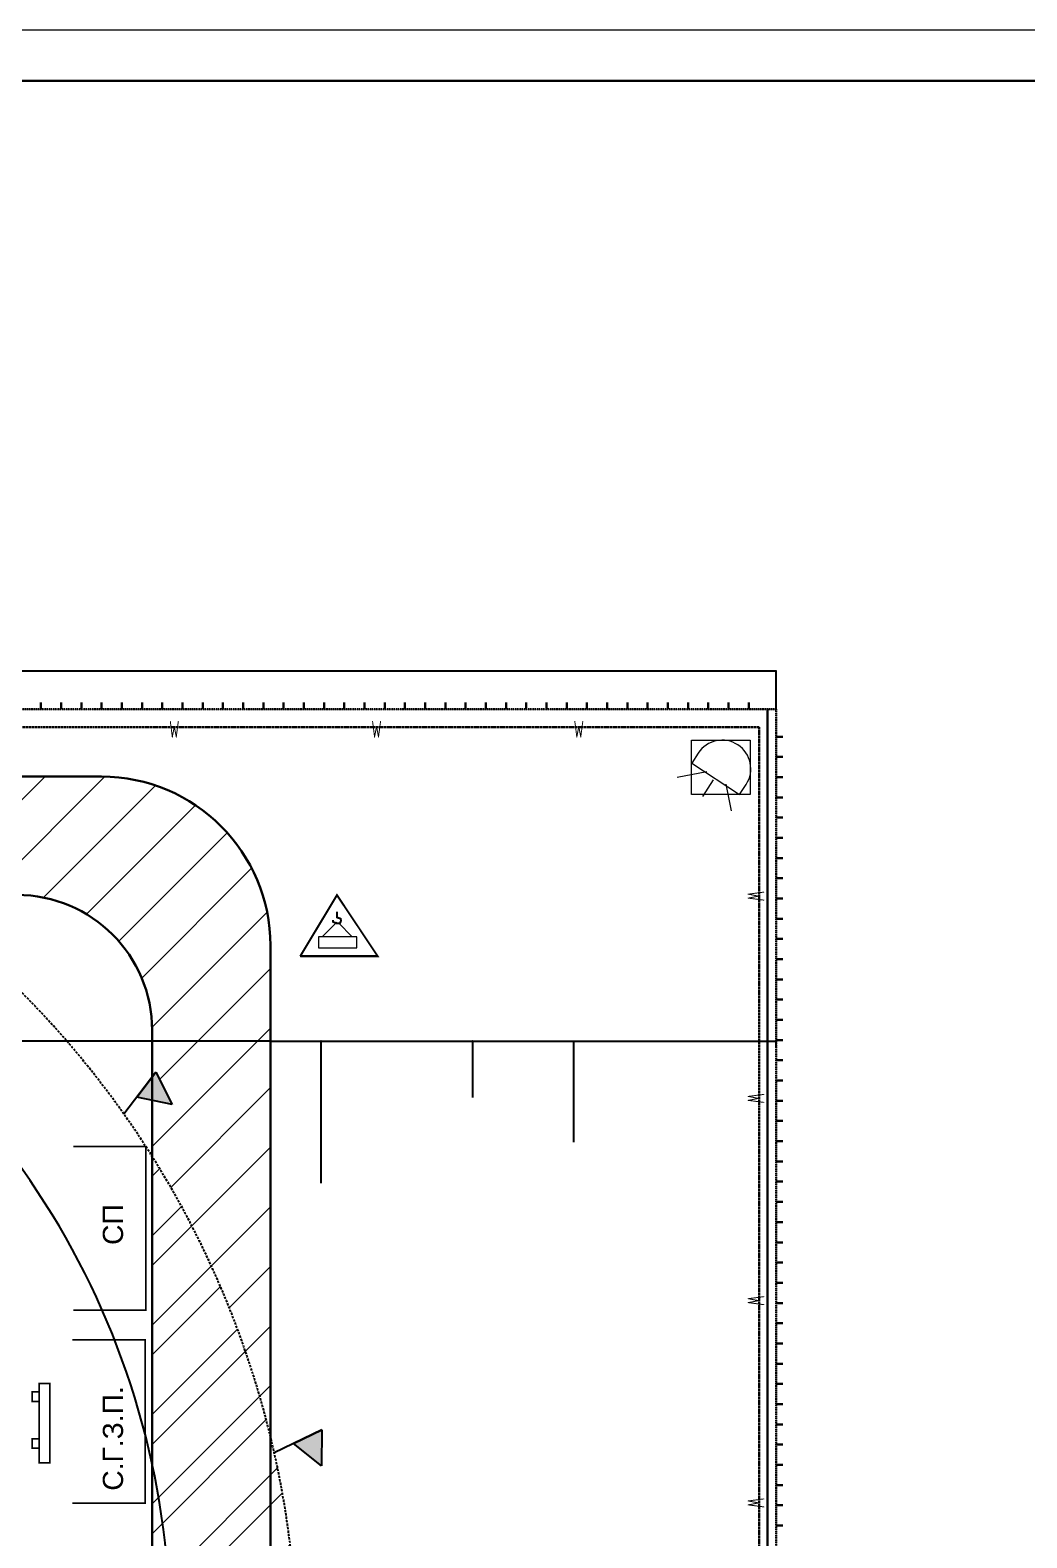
# Model space of a CAD drawing. Header units: millimetres. Extents: x -152693 to 518302, y -31658 to 793547.
# Drawn here: x 470422 to 480771, y 72768 to 88422 of the extents above; entities that cross this region are included whole.
import ezdxf

# ---------------------------------------------------------------- set-up
doc = ezdxf.new("R2010")
doc.units = ezdxf.units.MM
for name, pattern in [('ACAD_ISO02W100', [15, 12, -3]), ('K5LT_DASHED', [6, 4, -2]), ('K5LT_DASHED_REINFORCED', [6, 4, -2]), ('K5LT_REINFORCED', [0]), ('K5LT_THIN', [0]), ('PS-HIDDEN1', [4, 3, -1])]:
    doc.linetypes.add(name, pattern=pattern)
doc.layers.get('Defpoints').update_dxf_attribs({"color": 2})
for name, color, linetype in [('1WALLB', 212, 'Continuous'), ('PDF _0', 7, 'Continuous'), ('PDF _Прожектора', 7, 'Continuous'), ('PDF _Текст', 7, 'Continuous'), ('Системный слой', 7, 'Continuous')]:
    doc.layers.add(name, color=color, linetype=linetype)
doc.layers.add('PDF _ОС забор', color=7, linetype='Continuous', true_color=0x151de9)
doc.styles.add('PDF Arial', font='arial.ttf')
doc.styles.get("Standard").update_dxf_attribs({"font": 'arial.ttf'})
doc.styles.add('стиль4', font='isocpeui.ttf', dxfattribs={"height": 2.5})
doc.linetypes.add('ограждение1', pattern='A,0.25,-0.1,[133,ltypeshp.shx,S=0.1,R=0,X=-0.1,Y=0],-0.1,1', length=1.45)
doc.dimstyles.new('Копия(3) ISO-25', dxfattribs={"dimtxt": 2, "dimasz": 2.5, "dimexe": 1.25, "dimexo": 0.3, "dimgap": 0.3, "dimtad": 1, "dimzin": 9, "dimtxsty": 'стиль4', "dimblk": 'OBLIQUE', "dimcen": 2.5, "dimdle": 1, "dimadec": 0, "dimazin": 0, "dimtfac": 1, "dimtmove": 0, "dimatfit": 3, "dimfxl": 1, "dimarcsym": 0})
picture_1 = doc.add_image_def('image2.png', size_in_pixel=(127, 137))

# ---------------------------------------------------------------- blocks, each defined once
blk = doc.blocks.new('_Oblique')
at = {"color": 0, "linetype": 'ByBlock', "lineweight": -2}
blk.add_line((-0.5, -0.5), (0.5, 0.5), dxfattribs=at)
blk = doc.blocks.new('*D388')
at = {"color": 0, "lineweight": -2, "transparency": 16777216}
for p, q in [((466329, 78741), (466329, 77923)), ((471689, 78039), (471689, 77923)), ((471690, 77925), (466328, 77925))]:
    blk.add_line(p, q, dxfattribs=at)
at = {"layer": 'Defpoints', "color": 0, "transparency": 16777216}
for p in [(466329, 78741), (471689, 78039), (466329, 77925)]:
    blk.add_point(p, dxfattribs=at)
at = {"color": 0, "lineweight": -2, "transparency": 16777216, "xscale": 2.5, "yscale": 2.5, "zscale": 2.5, "rotation": 180}
blk.add_blockref('_Oblique', (466329, 77925), dxfattribs=at)
at = {"color": 0, "lineweight": -2, "transparency": 16777216, "xscale": 2.5, "yscale": 2.5, "zscale": 2.5}
blk.add_blockref('_Oblique', (471689, 77925), dxfattribs=at)
at = {"color": 0, "lineweight": 9, "transparency": 16777216, "insert": (469009, 77926), "char_height": 2.5, "attachment_point": 5, "style": 'стиль4'}
blk.add_mtext('15,3', dxfattribs=at)
blk = doc.blocks.new('*D340')
at = {"color": 0, "lineweight": -2, "transparency": 16777216}
for p, q in [((471689, 78039), (471689, 77923)), ((472917, 78039), (472917, 77923)), ((472918, 77925), (471688, 77925))]:
    blk.add_line(p, q, dxfattribs=at)
at = {"layer": 'Defpoints', "color": 0, "transparency": 16777216}
for p in [(471689, 78039), (472917, 78039), (471689, 77925)]:
    blk.add_point(p, dxfattribs=at)
at = {"color": 0, "lineweight": -2, "transparency": 16777216, "xscale": 2.5, "yscale": 2.5, "zscale": 2.5, "rotation": 180}
blk.add_blockref('_Oblique', (471689, 77925), dxfattribs=at)
at = {"color": 0, "lineweight": -2, "transparency": 16777216, "xscale": 2.5, "yscale": 2.5, "zscale": 2.5}
blk.add_blockref('_Oblique', (472917, 77925), dxfattribs=at)
at = {"color": 0, "lineweight": 9, "transparency": 16777216, "insert": (472303, 77926), "char_height": 2.5, "attachment_point": 5, "style": 'стиль4'}
blk.add_mtext('3.5', dxfattribs=at)
blk = doc.blocks.new('*D391')
at = {"color": 0, "lineweight": -2, "transparency": 16777216}
for p, q in [((471689, 78039), (471689, 77923)), ((472917, 78039), (472917, 77923)), ((472918, 77925), (471688, 77925))]:
    blk.add_line(p, q, dxfattribs=at)
at = {"layer": 'Defpoints', "color": 0, "transparency": 16777216}
for p in [(471689, 78039), (472917, 78039), (471689, 77925)]:
    blk.add_point(p, dxfattribs=at)
at = {"color": 0, "lineweight": -2, "transparency": 16777216, "xscale": 2.5, "yscale": 2.5, "zscale": 2.5, "rotation": 180}
blk.add_blockref('_Oblique', (471689, 77925), dxfattribs=at)
at = {"color": 0, "lineweight": -2, "transparency": 16777216, "xscale": 2.5, "yscale": 2.5, "zscale": 2.5}
blk.add_blockref('_Oblique', (472917, 77925), dxfattribs=at)
at = {"color": 0, "lineweight": 9, "transparency": 16777216, "insert": (472303, 77926), "char_height": 2.5, "attachment_point": 5, "style": 'стиль4'}
blk.add_mtext('3.5', dxfattribs=at)
blk = doc.blocks.new('*U310')
at = {"layer": 'Системный слой', "color": 150, "linetype": 'K5LT_THIN', "lineweight": 30}
blk.add_line((0, -35), (0, 35), dxfattribs=at)
blk = doc.blocks.new('*U311')
at = {"color": 0, "linetype": 'ByBlock', "lineweight": -2}
for p in [(33810, 0), (34020, 0), (34230, 0), (34440, 0), (34650, 0), (34860, 0), (35070, 0), (35280, 0), (35490, 0), (35700, 0), (35910, 0), (36120, 0), (36330, 0), (36540, 0), (36750, 0), (36960, 0), (37170, 0), (37380, 0), (37590, 0), (37800, 0), (38010, 0), (38220, 0), (38430, 0), (38640, 0), (38850, 0), (39060, 0), (39270, 0), (39480, 0), (39690, 0), (39900, 0), (40110, 0), (40320, 0), (40530, 0), (40740, 0), (40950, 0), (41160, 0)]:
    blk.add_blockref('*U310', p, dxfattribs=at)
blk = doc.blocks.new('*U312')
at = {"layer": 'Системный слой', "insert": (-213, -87), "char_height": 296.01, "width": 426.21, "attachment_point": 7}
blk.add_mtext('{\\fGOST type A|b0|i0|c204|p2;\\H0.59119x;\\W0.67;\\C7;W}', dxfattribs=at)
blk = doc.blocks.new('*U313')
at = {"color": 0, "linetype": 'ByBlock', "lineweight": -2}
for p in [(33600, 0), (35700, 0), (37800, 0)]:
    blk.add_blockref('*U312', p, dxfattribs=at)
blk = doc.blocks.new('*U321')
at = {"layer": 'Системный слой', "insert": (-213, -87), "char_height": 296.01, "width": 426.21, "attachment_point": 7}
blk.add_mtext('{\\fGOST type A|b0|i0|c204|p2;\\H0.59119x;\\W0.67;\\C7;W}', dxfattribs=at)
blk = doc.blocks.new('*U322')
at = {"color": 0, "linetype": 'ByBlock', "lineweight": -2}
for p in [(21000, 0), (23100, 0), (25200, 0), (27300, 0)]:
    blk.add_blockref('*U321', p, dxfattribs=at)
blk = doc.blocks.new('*U326')
at = {"layer": 'Системный слой', "color": 150, "linetype": 'K5LT_THIN', "lineweight": 30}
blk.add_line((0, -35), (0, 35), dxfattribs=at)
blk = doc.blocks.new('*U327')
at = {"color": 0, "linetype": 'ByBlock', "lineweight": -2}
for p in [(0, 0), (210, 0), (420, 0), (630, 0), (840, 0), (1050, 0), (1260, 0), (1470, 0), (1680, 0), (1890, 0), (2100, 0), (2310, 0), (2520, 0), (2730, 0), (2940, 0), (3150, 0), (3360, 0), (3570, 0), (3780, 0), (3990, 0), (4200, 0), (4410, 0), (4620, 0), (4830, 0), (5040, 0), (5250, 0), (5460, 0), (5670, 0), (5880, 0), (6090, 0), (6300, 0), (6510, 0), (6720, 0), (6930, 0), (7140, 0), (7350, 0), (7560, 0), (7770, 0), (7980, 0), (8190, 0)]:
    blk.add_blockref('*U326', p, dxfattribs=at)
blk = doc.blocks.new('*D384')
at = {"color": 0, "lineweight": -2, "transparency": 16777216}
for p, q in [((475016, 77925), (476068, 77925)), ((475017, 77339), (475017, 77926)), ((476067, 76875), (476067, 77926))]:
    blk.add_line(p, q, dxfattribs=at)
at = {"layer": 'Defpoints', "color": 0, "transparency": 16777216}
for p in [(476067, 77925), (475017, 77339), (476067, 76875)]:
    blk.add_point(p, dxfattribs=at)
at = {"color": 0, "lineweight": -2, "transparency": 16777216, "xscale": 2.5, "yscale": 2.5, "zscale": 2.5, "rotation": 180}
blk.add_blockref('_Oblique', (475017, 77925), dxfattribs=at)
at = {"color": 0, "lineweight": -2, "transparency": 16777216, "xscale": 2.5, "yscale": 2.5, "zscale": 2.5}
blk.add_blockref('_Oblique', (476067, 77925), dxfattribs=at)
at = {"color": 0, "lineweight": 9, "transparency": 16777216, "insert": (475542, 77926), "char_height": 2.5, "attachment_point": 5, "style": 'стиль4'}
blk.add_mtext('210', dxfattribs=at)
blk = doc.blocks.new('*D393')
at = {"color": 0, "lineweight": -2, "transparency": 16777216}
for p, q in [((476066, 77925), (478168, 77925)), ((476067, 76875), (476067, 77926)), ((478167, 77860), (478167, 77926))]:
    blk.add_line(p, q, dxfattribs=at)
at = {"layer": 'Defpoints', "color": 0, "transparency": 16777216}
for p in [(478167, 77925), (478167, 77860), (476067, 76875)]:
    blk.add_point(p, dxfattribs=at)
at = {"color": 0, "lineweight": -2, "transparency": 16777216, "xscale": 2.5, "yscale": 2.5, "zscale": 2.5, "rotation": 180}
blk.add_blockref('_Oblique', (476067, 77925), dxfattribs=at)
at = {"color": 0, "lineweight": -2, "transparency": 16777216, "xscale": 2.5, "yscale": 2.5, "zscale": 2.5}
blk.add_blockref('_Oblique', (478167, 77925), dxfattribs=at)
at = {"color": 0, "lineweight": 9, "transparency": 16777216, "insert": (477117, 77926), "char_height": 2.5, "attachment_point": 5, "style": 'стиль4'}
blk.add_mtext('420', dxfattribs=at)
blk = doc.blocks.new('*D385')
at = {"color": 0, "lineweight": -2, "transparency": 16777216}
for p, q in [((472916, 77925), (473443, 77925)), ((472917, 64630), (472917, 77926)), ((473442, 77339), (473442, 77926))]:
    blk.add_line(p, q, dxfattribs=at)
at = {"layer": 'Defpoints', "color": 0, "transparency": 16777216}
for p in [(473442, 77925), (473442, 77339), (472917, 64629)]:
    blk.add_point(p, dxfattribs=at)
at = {"color": 0, "lineweight": -2, "transparency": 16777216, "xscale": 2.5, "yscale": 2.5, "zscale": 2.5, "rotation": 180}
blk.add_blockref('_Oblique', (472917, 77925), dxfattribs=at)
at = {"color": 0, "lineweight": -2, "transparency": 16777216, "xscale": 2.5, "yscale": 2.5, "zscale": 2.5}
blk.add_blockref('_Oblique', (473442, 77925), dxfattribs=at)
at = {"color": 0, "lineweight": 9, "transparency": 16777216, "insert": (473180, 77926), "char_height": 2.5, "attachment_point": 5, "style": 'стиль4'}
blk.add_mtext('105', dxfattribs=at)
blk = doc.blocks.new('*D396')
at = {"color": 0, "lineweight": -2, "transparency": 16777216}
for p, q in [((436428, 81772), (478168, 81772)), ((436429, 81373), (436429, 81774)), ((478167, 81373), (478167, 81774))]:
    blk.add_line(p, q, dxfattribs=at)
at = {"layer": 'Defpoints', "color": 0, "transparency": 16777216}
for p in [(478167, 81772), (436429, 81373), (478167, 81373)]:
    blk.add_point(p, dxfattribs=at)
at = {"color": 0, "lineweight": -2, "transparency": 16777216, "xscale": 2.5, "yscale": 2.5, "zscale": 2.5, "rotation": 180}
blk.add_blockref('_Oblique', (436429, 81772), dxfattribs=at)
at = {"color": 0, "lineweight": -2, "transparency": 16777216, "xscale": 2.5, "yscale": 2.5, "zscale": 2.5}
blk.add_blockref('_Oblique', (478167, 81772), dxfattribs=at)
at = {"color": 0, "lineweight": 9, "transparency": 16777216, "insert": (457298, 81774), "char_height": 2.5, "attachment_point": 5, "style": 'стиль4'}
blk.add_mtext('8347,7', dxfattribs=at)
blk = doc.blocks.new('*D330')
at = {"color": 0, "lineweight": -2, "transparency": 16777216}
for p, q in [((473441, 77925), (475018, 77925)), ((473442, 76451), (473442, 77926)), ((475017, 77339), (475017, 77926))]:
    blk.add_line(p, q, dxfattribs=at)
at = {"layer": 'Defpoints', "color": 0, "transparency": 16777216}
for p in [(475017, 77925), (475017, 77339), (473442, 76451)]:
    blk.add_point(p, dxfattribs=at)
at = {"color": 0, "lineweight": -2, "transparency": 16777216, "xscale": 2.5, "yscale": 2.5, "zscale": 2.5, "rotation": 180}
blk.add_blockref('_Oblique', (473442, 77925), dxfattribs=at)
at = {"color": 0, "lineweight": -2, "transparency": 16777216, "xscale": 2.5, "yscale": 2.5, "zscale": 2.5}
blk.add_blockref('_Oblique', (475017, 77925), dxfattribs=at)
at = {"color": 0, "lineweight": 9, "transparency": 16777216, "insert": (474230, 77926), "char_height": 2.5, "attachment_point": 5, "style": 'стиль4'}
blk.add_mtext('315', dxfattribs=at)

msp = doc.modelspace()

# ---------------------------------------------------------------- hatches: boundary and pattern name
at = {"lineweight": 20, "ltscale": 100}
h = msp.add_hatch(dxfattribs=at)
h.set_pattern_fill('ANSI31', color=254, scale=3500)
h.set_pattern_definition([(45, (208635.1, 565522), (-309.35922, 309.35922), [])])
h.paths.add_polyline_path([(440550.1579, 79998.71853), (440277.55298, 80474.05747), (440652.28271, 80497.77446), (440440.42547, 80190.05805), (440550.1579, 79998.71853, -0.0475109513), (442210.56563, 80672.01483), (439473.6983, 80672.01483, 0.4142142371), (437718.46935, 78916.78184), (437718.46935, 77741.43976, -0.0967050735)])
h.paths.add_polyline_path([(471688.56915, 78039.17141), (471688.56915, 77551.28759), (471728.64313, 77603.61402), (471895.24715, 77267.12038), (471688.56915, 77310.40065), (471688.56915, 76728.89227, -0.0808472634), (472917.22941, 73821.27048), (472917.22941, 78916.78993, 0.4142128877), (471162.00047, 80672.01483), (466893.23856, 80672.01483, -0.0383320613), (468252.00679, 80026.77374), (468524.63477, 80502.15291), (468734.34639, 80190.69519), (468361.76228, 80218.15349), (468252.00679, 80026.77374, -0.0273344755), (469153.0202, 79443.35457), (470284.38485, 79443.35457, -0.4142138009)])
h.paths.add_polyline_path([(471688.56915, 61244.90451, -0.0214475873), (471981.89872, 60600.01107), (472447.2807, 60874.37257), (472468.63719, 60590.89935), (472917.22941, 60590.89935), (472917.22941, 69179.90827, -0.0808472634), (471688.56915, 66272.28648)])
h.paths.add_polyline_path([(472394.50119, 64790.3618), (472336.04551, 64745.96013), (472394.50119, 65189.9768), (472452.95687, 64745.96013)], flags=16)
h.paths.add_polyline_path([(472457.15911, 56065.2144), (472917.22941, 56059.55648), (472917.22941, 60081.38075), (472171.54599, 60081.38075, -0.1236969984)])
h.paths.add_polyline_path([(472917.22941, 55885.35394), (472835.14388, 55723.67487), (472677.76082, 56062.50145), (472457.15911, 56065.2144, -0.0737886965), (471688.56915, 53764.8685), (471688.56915, 51675.64403, -0.0912526254), (471573.56955, 51050.75155), (473029.91622, 51050.75155, -0.1110019233), (472917.22941, 51816.05093)])
h.paths.add_polyline_path([(472299.80364, 51674.29603), (472305.69758, 51674.29603), (472305.69758, 51680.29603), (472299.80364, 51680.29603)], flags=24)
h = msp.add_hatch(dxfattribs=at)
h.set_pattern_fill('ANSI32', color=254, scale=1750)
h.set_pattern_definition([(45, (208635.1, 565522), (-464.0388, 464.0388), []), (45, (208944.47, 565522), (-464.0388, 464.0388), [])])
edge = h.paths.add_edge_path()
edge.add_arc((463370.57233, 71500.58937), 9824.67416, 327.848456577, 363.064592845)
edge.add_arc((463370.57233, 71500.58937), 9824.67416, 3.064592845, 32.151543423)
edge.add_line((471688.56915, 76728.89227), (471688.56915, 66272.28648))
at = {"layer": '1WALLB', "linetype": 'PS-HIDDEN1', "ltscale": 750}
h = msp.add_hatch(color=1, dxfattribs=at)
h.paths.add_polyline_path([(471859.66324, 77274.57198), (471895.24715, 77267.12038), (471728.64313, 77603.61402), (471618.24452, 77459.46148)])
h.paths.add_polyline_path([(471859.66324, 77274.57198), (471618.24452, 77459.46148), (471529.58415, 77343.69356)])
h = msp.add_hatch(color=1, dxfattribs=at)
h.paths.add_polyline_path([(473420.2406, 73538.41356), (473448.80141, 73515.91865), (473449.17028, 73891.39799), (473286.19367, 73811.35778)])
h.paths.add_polyline_path([(473420.2406, 73538.41356), (473286.19367, 73811.35778), (473155.30828, 73747.07804)])

# ---------------------------------------------------------------- linework, layer by layer
at = {"color": 0, "lineweight": 30, "ltscale": 1000}
msp.add_line((517776.90715, 87897.26969), (432096.90715, 87897.26969), dxfattribs=at)
at = {"color": 0, "linetype": 'ByBlock', "lineweight": 15, "ltscale": 20}
msp.add_lwpolyline([(429996.90715, 26052.26969), (518301.90715, 26052.26969), (518301.90715, 88422.26969), (429996.90715, 88422.26969)], close=True, dxfattribs=at)
at = {"linetype": 'K5LT_DASHED_REINFORCED', "lineweight": 25, "ltscale": 6}
msp.add_arc((463370.57233, 71500.58937), 9824.67416, 309.155771447, 76.116527971, dxfattribs=at)
at = {"color": 6, "linetype": 'ограждение1', "lineweight": 25, "ltscale": 20}
msp.add_arc((463555.71199, 71777.31062), 8320.82671, 292.540624988, 56.817377102, dxfattribs=at)
at = {"layer": '1WALLB', "color": 1, "linetype": 'PS-HIDDEN1', "ltscale": 750}
for points in [[(471728.64313, 77603.61402), (471895.24715, 77267.12038), (471529.58415, 77343.69356), (471728.64313, 77603.61402), (471395.44354, 77168.54)], [(473449.17028, 73891.39799), (473448.80141, 73515.91865), (473155.30828, 73747.07804), (473449.17028, 73891.39799), (472957.28241, 73649.82462)]]:
    msp.add_lwpolyline(points, dxfattribs=at)
at = {"layer": 'PDF _0', "lineweight": 0}
for points in [[(473227.10803, 78808.23768, 21.41699, 21.41699, 0), (473607.90956, 79442.41298, 19.03053, 19.03053, 0), (474030.19919, 78808.23768, 23.70749, 23.70749, 0), (473225.62631, 78808.23768, 0, 0, 0)], [(470868.96604, 75133.48893, 17.78062, 17.78062, 0), (471623.16051, 75133.48893, 14.81718, 14.81718, 0), (471623.16051, 76831.53776, 17.78062, 17.78062, 0), (470868.96604, 76831.53776, 17.78062, 17.78062, 0)]]:
    msp.add_lwpolyline(points, format="xyseb", dxfattribs=at)
for points in [[(473607.90956, 79442.41298), (473225.62631, 78808.23768), (474031.6809, 78808.23768)], [(473415.28622, 78894.17732), (473812.38664, 78894.17732), (473812.38664, 79006.78789), (473415.28622, 79006.78789)]]:
    msp.add_lwpolyline(points, close=True, dxfattribs=at)
for points, const_width in [([(473609.39127, 79270.5337), (473609.39127, 79209.78326), (473646.43422, 79196.4478), (473649.39766, 79174.22203), (473639.02563, 79150.51454), (473604.94612, 79147.5511), (473567.90317, 79163.85), (473567.90317, 79181.63062)], 20.74405), ([(470860.07574, 73127.24276), (471615.75192, 73127.24276), (471615.75192, 74825.29159), (470860.07574, 74825.29159)], 17.78062), ([(470625.96429, 73548.05067), (470516.31716, 73548.05067), (470516.31716, 74371.88588), (470625.96429, 74371.88588), (470625.96429, 73548.05067), (470516.31716, 73548.05067), (470516.31716, 73699.18591), (470442.23126, 73699.18591), (470442.23126, 73796.97929), (470516.31716, 73796.97929), (470516.31716, 74185.18941), (470442.23126, 74185.18941), (470442.23126, 74282.9828), (470516.31716, 74282.9828), (470516.31716, 74371.88588)], 17.78062)]:
    msp.add_lwpolyline(points, dxfattribs=dict(at, const_width=const_width))
for points in [[(473607.90956, 79160.88656), (473453.81088, 79006.78789)], [(473622.72674, 79154.95969), (473764.97166, 79006.78789)]]:
    msp.add_lwpolyline(points, dxfattribs=at)
at = {"layer": 'PDF _Прожектора', "lineweight": 0}
msp.add_lwpolyline([(477358.34513, 80915.86672), (477293.14954, 80812.14646), (477788.04335, 80486.1685), (477856.20238, 80589.88876, 0.9986033526)], format="xyb", close=True, dxfattribs=at)
for points in [[(477139.05087, 80666.93809), (477447.24821, 80726.20681)], [(477405.76011, 80465.42445), (477518.37067, 80640.26717)], [(477705.06714, 80317.25265), (477648.76186, 80592.85219)]]:
    msp.add_lwpolyline(points, dxfattribs=at)
at = {"layer": 'Системный слой', "color": 150, "linetype": 'K5LT_DASHED', "lineweight": 30, "ltscale": 0.5}
for p, q in [((478167.22941, 81372.98976), (436428.85889, 81372.98976)), ((478167.22941, 50136.8747), (478167.22941, 81372.98976))]:
    msp.add_line(p, q, dxfattribs=at)
at = {"layer": 'Системный слой', "color": 150, "lineweight": 30, "ltscale": 0.5}
msp.add_line((478077.03192, 50136.8747), (478077.03192, 81372.98976), dxfattribs=at)
at = {"layer": 'Системный слой', "color": 150, "linetype": 'ACAD_ISO02W100', "lineweight": 30, "ltscale": 2}
for p, q in [((477991.77428, 81183.92469), (436613.43521, 81183.92469)), ((477991.77428, 50324.81063), (477991.77428, 81183.92469))]:
    msp.add_line(p, q, dxfattribs=at)
at = {"layer": 'Системный слой', "color": 18, "linetype": 'K5LT_REINFORCED', "lineweight": 30, "true_color": 0x000000}
for p, q in [((439473.6983, 80672.01483), (471162.00047, 80672.01483)), ((472917.22941, 60590.89935), (472917.22941, 78916.78588)), ((471688.56915, 51588.12103), (471688.56915, 78039.162))]:
    msp.add_line(p, q, dxfattribs=at)
for centre, radius in [((471162.00047, 78916.78588), 1755.22895), ((470284.38599, 78039.17141), 1404.18316)]:
    msp.add_arc(centre, radius, 0, 90, dxfattribs=at)

# ---------------------------------------------------------------- block references
at = {"color": 254, "lineweight": 20}
for name, p in [('*U311', (436723.43505, 81407.98976)), ('*U313', (438479.0476, 81163.3777))]:
    msp.add_blockref(name, p, dxfattribs=at)
at = {"color": 254, "lineweight": 20, "extrusion": (0, 0, -1), "zscale": -1}
for name, p, rotation in [('*U327', (-478202.22941, 81086.49658), 270), ('*U322', (-477957.35474, 52291.40001), 90.00000000000001)]:
    msp.add_blockref(name, p, dxfattribs=dict(at, rotation=rotation))

# ---------------------------------------------------------------- texts
at = {"layer": 'PDF _Текст', "lineweight": 20, "insert": (471389.46384, 73257.63394), "char_height": 210, "attachment_point": 7, "rotation": 90, "style": 'PDF Arial'}
msp.add_mtext('С.Г.З.П.                  СП', dxfattribs=at)

# ---------------------------------------------------------------- dimensions: what is measured, and where the dimension line sits
at = {"color": 7, "lineweight": 9}
for base, p1, p2, override, picture, middle in [((478167.22941, 81772.49442), (436428.85889, 81373.06571), (478167.22941, 81373.06571), {"dimdec": 1, "dimlfac": 0.2}, '*D396', (457298.04415, 81774.29442)), ((473442.22941, 77924.59895), (472917.22941, 64629.22225), (473442.22941, 77339.19451), {"dimdec": 1, "dimlfac": 0.2}, '*D385', (473179.72941, 77926.14895)), ((475017.22941, 77924.59895), (473442.22941, 76450.76349), (475017.22941, 77339.19451), {"dimlfac": 0.2}, '*D330', (474229.72941, 77926.14895)), ((476067.22941, 77924.59895), (475017.22941, 77339.19451), (476067.22941, 76874.59895), {"dimlfac": 0.2}, '*D384', (475542.22941, 77926.14895)), ((478167.22941, 77924.59895), (476067.22941, 76874.59895), (478167.22941, 77860.05159), {"dimlfac": 0.2}, '*D393', (477117.22941, 77926.14895))]:
    dim = msp.add_linear_dim(base=base, p1=p1, p2=p2, dimstyle='Копия(3) ISO-25', override=override, dxfattribs=at)
    dim.commit()
    dim.dimension.update_dxf_attribs({"geometry": picture, "text_midpoint": middle})
for base, p1, p2, text, picture, middle in [((466328.7012, 77924.59895), (471688.56915, 78039.17141), (466328.7012, 78741.26299), '15,3', '*D388', (469008.63518, 77924.59895)), ((471688.56915, 77924.59895), (472917.22941, 78039.17141), (471688.56915, 78039.17141), '3.5', '*D340', (472302.89928, 77924.59895)), ((471688.56915, 77924.59895), (472917.22941, 78039.17141), (471688.56915, 78039.17141), '3.5', '*D391', (472302.89928, 77924.59895))]:
    dim = msp.add_linear_dim(base=base, p1=p1, p2=p2, text=text, dimstyle='Копия(3) ISO-25', dxfattribs=at)
    dim.commit()
    dim.dimension.update_dxf_attribs({"geometry": picture, "text_midpoint": middle, "dimtype": 160})

# ---------------------------------------------------------------- pictures from other files: only their frames are drawn
at = {"layer": 'PDF _ОС забор', "color": 7, "lineweight": 5}
image = msp.add_image(picture_1, insert=(477897.69048, 80486.1685), size_in_units=(563.05284, 607.50438), rotation=90, dxfattribs=at)
image.dxf.flags = 15

doc.saveas('drawing.dxf')
